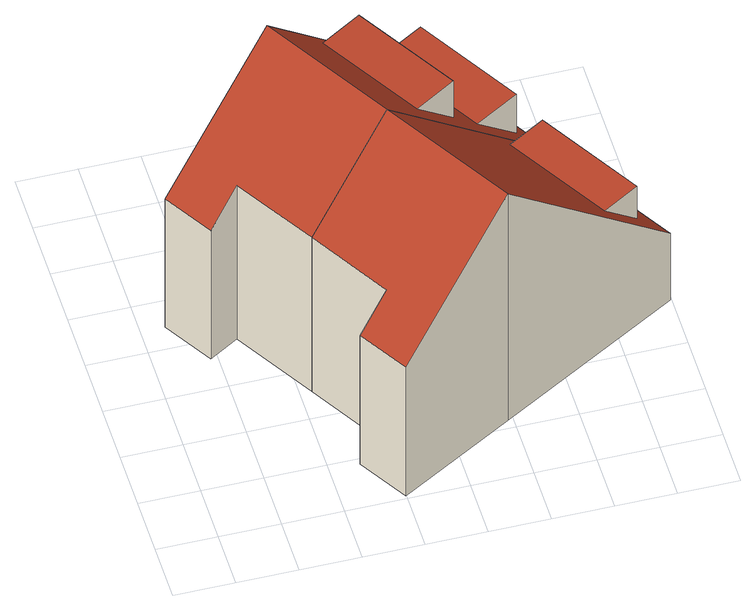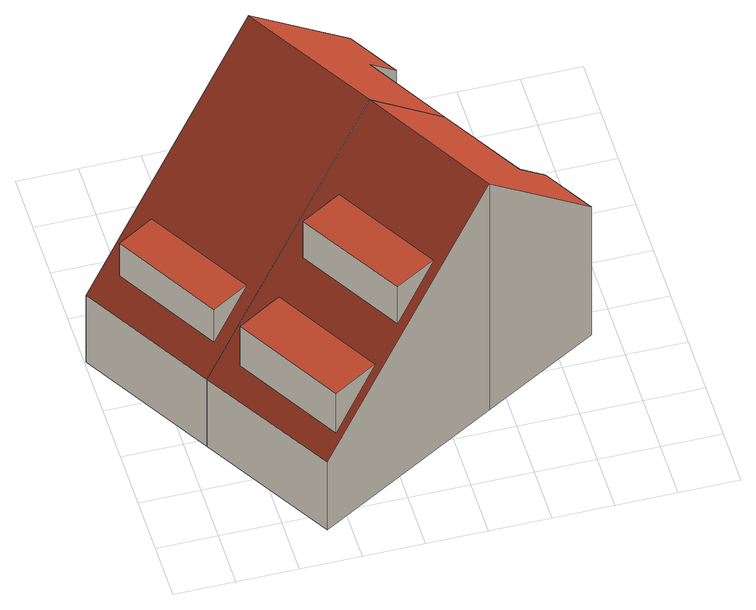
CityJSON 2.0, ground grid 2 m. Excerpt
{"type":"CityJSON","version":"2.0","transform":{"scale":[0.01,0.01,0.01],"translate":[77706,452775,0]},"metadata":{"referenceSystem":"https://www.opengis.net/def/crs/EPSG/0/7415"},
"CityObjects":{
"building1":{"type":"Building","attributes":{"Volume":400.08,"Dakoppervlakte":58.36,"Muuroppervlakte":209.87,"Vloeroppervlakte":54.72,"hoogte_Z_max_in_m_NAP":10.18,"GEB_DOEL":"woonfunctie","dateOfConstruction":"1980-01-01","measuredHeight":10.08},"children":["building1-1","building1-2"],"geometry":[{"type":"Solid","lod":"2","boundaries":[[[[0,1,2,3,4,5,6,7]],[[8,9,10,11,12,13]],[[13,14,15,8],[16,17,18,19],[20,21,22,23]],[[7,6,12,11]],[[14,13,12,6,5,4]],[[1,0,10,9]],[[2,8,15,3]],[[15,14,4,3]],[[11,10,0,7]],[[8,2,1,9]],[[18,24,25,19]],[[24,18,17]],[[17,16,25,24]],[[25,16,19]],[[22,26,27,23]],[[26,22,21]],[[21,20,27,26]],[[27,20,23]]]],"semantics":{"surfaces":[{"type":"GroundSurface"},{"type":"RoofSurface"},{"type":"WallSurface"}],"values":[[0,1,1,2,2,2,2,2,2,2,1,2,2,2,1,2,2,2]]}}]},
"building1-1":{"type":"BuildingInstallation","attributes":{"relationToConstruction":"outside"},"parents":["building1"],"geometry":[{"type":"MultiSurface","lod":"2","boundaries":[[[18,24,25,19]],[[24,18,17]],[[17,16,25,24]],[[25,16,19]]],"semantics":{"surfaces":[{"type":"RoofSurface"},{"type":"WallSurface"}],"values":[0,1,1,1]}}]},
"building1-2":{"type":"BuildingInstallation","attributes":{"relationToConstruction":"outside"},"parents":["building1"],"geometry":[{"type":"MultiSurface","lod":"2","boundaries":[[[22,26,27,23]],[[26,22,21]],[[21,20,27,26]],[[27,20,23]]],"semantics":{"surfaces":[{"type":"RoofSurface"},{"type":"WallSurface"}],"values":[0,1,1,1]}}]},
"building2":{"type":"Building","attributes":{"Volume":395.98,"Dakoppervlakte":69.94,"Muuroppervlakte":210.09,"Vloeroppervlakte":55.18,"hoogte_Z_max_in_m_NAP":10.18,"GEB_DOEL":"woonfunctie","dateOfConstruction":"1980-01-01","measuredHeight":10.08},"children":["building2-1"],"geometry":[{"type":"Solid","lod":"2","boundaries":[[[[28,29,30,31,6,5,4,32]],[[33,34,13,12,35,36]],[[34,37,14,13],[38,39,40,41]],[[37,32,4,14]],[[12,13,14,4,5,6]],[[6,31,35,12]],[[31,30,36,35]],[[30,29,33,36]],[[29,28,34,33]],[[28,32,37,34]],[[40,42,43,41]],[[42,40,39]],[[43,42,39,38]],[[38,41,43]]]],"semantics":{"surfaces":[{"type":"GroundSurface"},{"type":"RoofSurface"},{"type":"WallSurface"}],"values":[[0,1,1,2,2,2,2,2,2,2,1,2,2,2]]}}]},
"building2-1":{"type":"BuildingInstallation","attributes":{"relationToConstruction":"outside"},"parents":["building2"],"geometry":[{"type":"MultiSurface","lod":"2","boundaries":[[[40,42,43,41]],[[42,40,39]],[[43,42,39,38]],[[38,41,43]]],"semantics":{"surfaces":[{"type":"RoofSurface"},{"type":"WallSurface"}],"values":[0,1,1,1]}}]}
},
"vertices":[
[176,724,10],[77,891,10],[461,1111,10],[1073,1462,10],[1333,1026,10],[720,673,10],[437,511,10],[276,783,10],[461,1111,1018],[77,891,580],[176,724,580],[276,783,695],[437,511,695],[720,673,1018],[1333,1026,308],[1073,1462,309],[1031,1408,374],[1238,1057,374],[1090,969,547],[882,1320,547],[796,1266,649],[1000,922,649],[863,841,809],[659,1185,809],[1238,1057,547],[1031,1408,547],[1000,922,811],[796,1266,811],
[981,233,10],[597,12,10],[498,179,10],[598,238,10],[1595,587,10],[597,12,580],[981,233,1018],[598,238,695],[498,179,580],[1595,587,306],[1290,950,384],[1494,604,384],[1372,531,527],[1167,877,527],[1494,604,527],[1290,950,527]
]}
